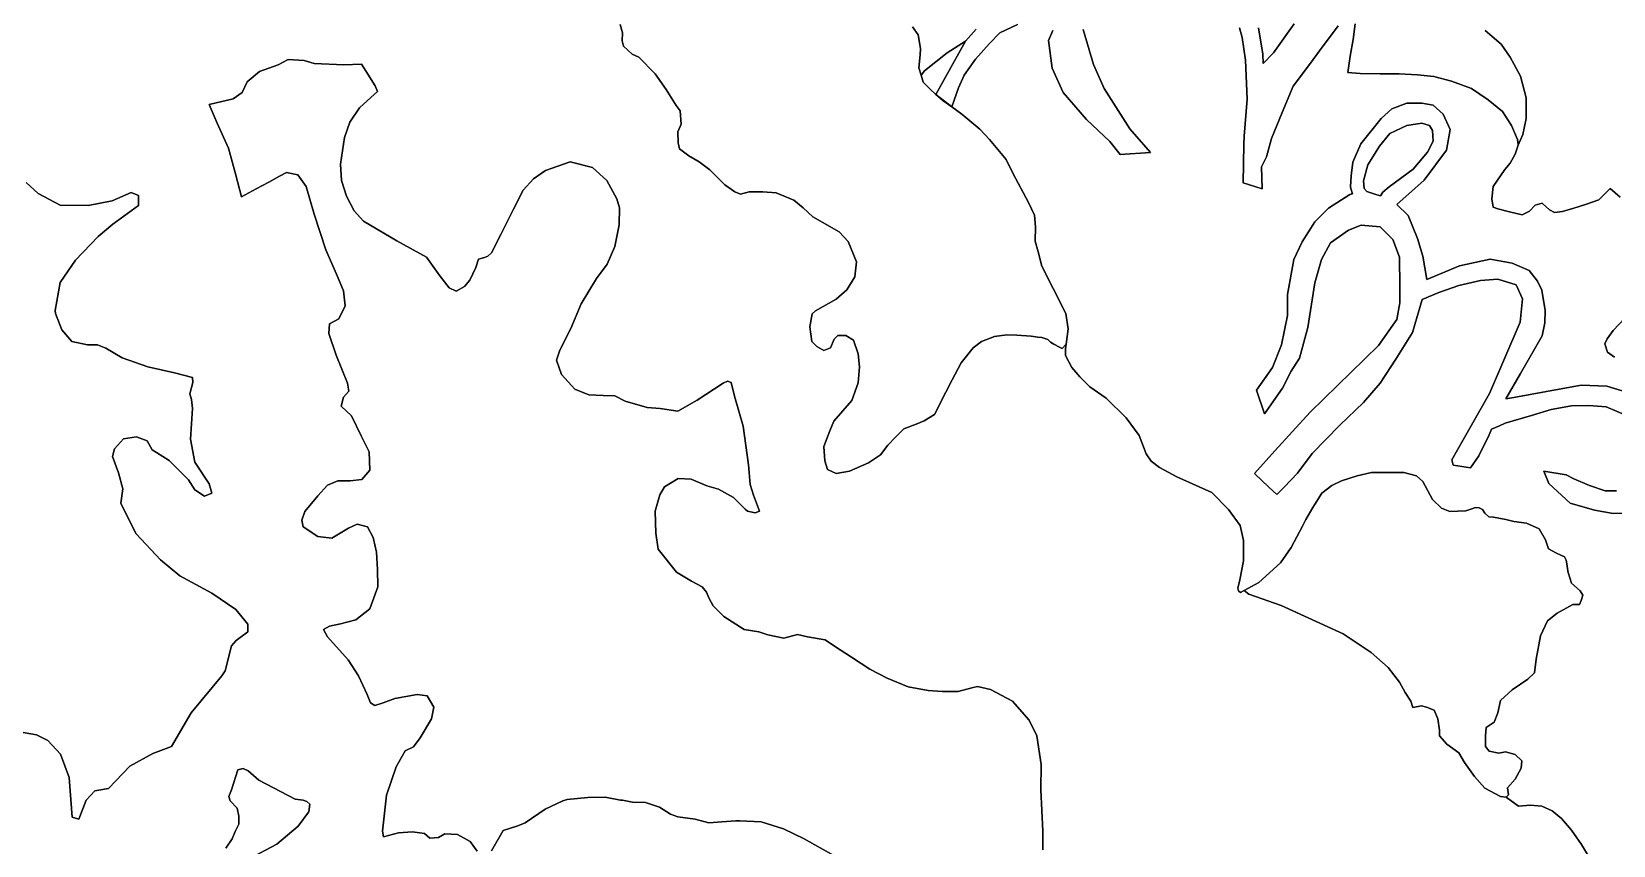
# Model space of a CAD drawing. Header units: inches. Extents: x 288635 to 1232953, y 676945 to 1655780.
# Drawn here: x 368480 to 401664, y 1274408 to 1291463 of the extents above; entities that cross this region are included whole.
import ezdxf

# ---------------------------------------------------------------- set-up
doc = ezdxf.new("R2010")
doc.units = ezdxf.units.IN
doc.header["$MEASUREMENT"] = 0

msp = doc.modelspace()

# ---------------------------------------------------------------- linework, layer by layer
at = {"color": 1}
for points in [[(386960.212, 1291564.0955), (387077.6872, 1291395.8201), (387128.4873, 1291113.2446), (387118.9623, 1290979.8943), (387093.5623, 1290706.8438), (387140.463, 1290549.7315), (387186.1831, 1290407.4912), (387328.4234, 1290255.0909), (387450.074, 1290149.5073), (387597.6639, 1290021.4104), (387782.4036, 1289887.7992), (387997.569, 1289732.1829), (388369.8255, 1289421.9692), (388573.0259, 1289203.5288), (388923.5466, 1288786.9679), (389065.7869, 1288497.4074), (389395.9875, 1287882.7261), (389522.9878, 1287618.5656), (389543.3078, 1287374.7251), (389533.1478, 1287069.9245), (389594.1079, 1286846.4041), (389670.3081, 1286546.6835), (389914.1486, 1286079.3225), (390178.3091, 1285556.0815), (390229.1092, 1285230.9608), (390186.6932, 1284914.7689), (390098.6934, 1284822.2013), (390042.8133, 1284847.6013), (389922.1631, 1284914.9114), (389858.6629, 1284956.8215), (389798.9728, 1285010.1616), (389675.7826, 1285049.5317), (389586.8824, 1285057.1517), (389450.9921, 1285081.5358), (389146.1915, 1285101.8558), (388937.9111, 1285106.9358), (388683.9106, 1285071.3758), (388409.5901, 1284969.7756), (388231.7897, 1284832.6153), (387977.7892, 1284522.7347), (387794.9088, 1284167.134), (387657.7485, 1283908.0534), (387424.0681, 1283440.6925), (387205.6276, 1283308.6122), (387037.9873, 1283237.4921), (386778.9068, 1283135.8919), (386606.1864, 1282963.1715), (386443.6261, 1282795.5312), (386286.1458, 1282592.3308), (386037.2253, 1282424.6905), (385635.9045, 1282251.9701), (385361.584, 1282201.17), (385173.6236, 1282282.4502), (385117.7435, 1282465.3305), (385102.5034, 1282770.1312), (385224.4237, 1283095.2518), (385310.7839, 1283298.4522), (385686.7046, 1283730.2531), (385818.7849, 1284101.0938), (385849.2649, 1284436.3745), (385818.7849, 1284710.695), (385722.2647, 1284995.1756), (385564.7844, 1285091.6958), (385392.064, 1285091.6958), (385315.8639, 1285015.4956), (385239.6637, 1284837.6953), (385102.5034, 1284781.8152), (384950.1031, 1284863.0953), (384848.5029, 1284969.7756), (384807.8628, 1285274.5762), (384853.5829, 1285548.8967), (384924.7031, 1285609.8568), (385356.5039, 1285853.6973), (385580.0244, 1286051.8177), (385747.6647, 1286326.1383), (385783.2248, 1286636.0189), (385610.5045, 1287062.7397), (385422.5441, 1287271.0202), (384868.823, 1287580.9008), (384665.6226, 1287773.9412), (384467.5022, 1287931.4215), (384100.6417, 1288083.9685), (383821.2411, 1288103.0185), (383535.4906, 1288103.0185), (383351.3402, 1288058.5684), (383230.6899, 1288103.0185), (383021.1395, 1288255.4188), (382709.9889, 1288566.5694), (382487.7385, 1288738.0198), (382265.488, 1288858.67), (382068.6376, 1289004.7203), (382043.2376, 1289131.7206), (382036.8876, 1289360.321), (382106.7377, 1289525.4214), (382087.6877, 1289804.8219), (382005.1375, 1289912.7721), (381789.2371, 1290249.3228), (381560.6366, 1290579.5235), (381217.7359, 1290928.7742), (381078.0356, 1290992.2743), (380900.2353, 1291157.3746), (380868.4852, 1291271.6748), (380874.8352, 1291436.7752), (380830.3851, 1291614.5755)], [(380830.3851, 1291614.5755), (380874.8352, 1291436.7752), (380868.4852, 1291271.6748), (380900.2353, 1291157.3746), (381078.0356, 1290992.2743), (381217.7359, 1290928.7742), (381560.6366, 1290579.5235), (381789.2371, 1290249.3228), (382005.1375, 1289912.7721), (382087.6877, 1289804.8219), (382106.7377, 1289525.4214), (382036.8876, 1289360.321), (382043.2376, 1289131.7206), (382068.6376, 1289004.7203), (382265.488, 1288858.67), (382487.7385, 1288738.0198), (382709.9889, 1288566.5694), (383021.1395, 1288255.4188), (383230.6899, 1288103.0185), (383351.3402, 1288058.5684), (383535.4906, 1288103.0185), (383821.2411, 1288103.0185), (384100.6417, 1288083.9685), (384467.5022, 1287931.4215), (384665.6226, 1287773.9412), (384868.823, 1287580.9008), (385422.5441, 1287271.0202), (385610.5045, 1287062.7397), (385783.2248, 1286636.0189), (385747.6647, 1286326.1383), (385580.0244, 1286051.8177), (385356.5039, 1285853.6973), (384924.7031, 1285609.8568), (384853.5829, 1285548.8967), (384807.8628, 1285274.5762), (384848.5029, 1284969.7756), (384950.1031, 1284863.0953), (385102.5034, 1284781.8152), (385239.6637, 1284837.6953), (385315.8639, 1285015.4956), (385392.064, 1285091.6958), (385564.7844, 1285091.6958), (385722.2647, 1284995.1756), (385818.7849, 1284710.695), (385849.2649, 1284436.3745), (385818.7849, 1284101.0938), (385686.7046, 1283730.2531), (385310.7839, 1283298.4522), (385224.4237, 1283095.2518), (385102.5034, 1282770.1312), (385117.7435, 1282465.3305), (385173.6236, 1282282.4502), (385361.584, 1282201.17), (385635.9045, 1282251.9701), (386037.2253, 1282424.6905), (386286.1458, 1282592.3308), (386443.6261, 1282795.5312), (386606.1864, 1282963.1715), (386778.9068, 1283135.8919), (387037.9873, 1283237.4921), (387205.6276, 1283308.6122), (387424.0681, 1283440.6925), (387657.7485, 1283908.0534), (387794.9088, 1284167.134), (387977.7892, 1284522.7347), (388231.7897, 1284832.6153), (388409.5901, 1284969.7756), (388683.9106, 1285071.3758), (388937.9111, 1285106.9358), (389146.1915, 1285101.8558), (389450.9921, 1285081.5358), (389586.8824, 1285057.1517), (389675.7826, 1285049.5317), (389798.9728, 1285010.1616), (389858.6629, 1284956.8215), (389922.1631, 1284914.9114), (390042.8133, 1284847.6013), (390098.6934, 1284822.2013), (390186.6932, 1284914.7689), (390173.2291, 1284814.4), (390173.2291, 1284677.2397), (390300.2293, 1284423.2392), (390467.8697, 1284225.1188), (390681.2301, 1284021.9184), (391021.5908, 1283778.0779), (391443.2316, 1283371.6771), (391712.4722, 1282995.7564), (391859.7925, 1282614.7556), (391966.4727, 1282457.2753), (392144.273, 1282330.275), (392506.027, 1282128.6845), (393238.765, 1281804.1064), (393590.1324, 1281448.5057), (393835.6662, 1281114.0717), (393907.633, 1280796.571), (393907.633, 1280373.2369), (393828.8928, 1279973.9481), (393783.1727, 1279799.5344), (393796.7194, 1279741.9609), (393839.0529, 1279706.4009), (393919.7333, 1279747.937), (394016.2535, 1279671.7368), (394691.8948, 1279438.0564), (395992.3774, 1278843.6952), (396581.6586, 1278452.5344), (396937.2593, 1278137.5738), (397176.0198, 1277827.6931), (397292.86, 1277609.2527), (397413.4546, 1277430.4401), (397455.4204, 1277294.2921), (397638.3007, 1277329.8522), (397744.9809, 1277304.4521), (397902.4613, 1277243.492), (397978.6614, 1277060.6116), (398014.2215, 1276821.8511), (398014.2215, 1276699.9309), (398171.7018, 1276527.2105), (398420.6223, 1276349.4102), (398537.4625, 1276141.1298), (398750.823, 1275851.5692), (398969.2634, 1275607.7287), (399294.384, 1275429.9284), (399416.3043, 1275414.6883), (399670.3048, 1275226.7279), (399924.3053, 1275247.048), (400163.0658, 1275231.808), (400381.5062, 1275130.2078), (400574.5466, 1274972.7274), (400787.907, 1274723.8069), (400996.1875, 1274424.0863), (401219.7079, 1274053.2456)], [(388293.6253, 1291514.9334), (388075.1849, 1291266.0129), (387689.1041, 1291017.0924), (387211.5832, 1290641.1716), (387140.463, 1290549.7315), (387093.5623, 1290706.8438), (387118.9623, 1290979.8943), (387128.4873, 1291113.2446), (387077.6872, 1291395.8201), (386960.212, 1291564.0955)], [(389160.9081, 1291611.2493), (388790.0673, 1291438.5289), (388576.7069, 1291215.0085), (388282.0663, 1290884.8078), (388043.3058, 1290549.5272), (387926.4656, 1290285.3666), (387782.4036, 1289887.7992), (387450.074, 1290149.5073), (387658.6795, 1290522.096), (388075.1849, 1291266.0129), (388293.6253, 1291514.9334)], [(401219.7079, 1274053.2456), (400996.1875, 1274424.0863), (400787.907, 1274723.8069), (400574.5466, 1274972.7274), (400381.5062, 1275130.2078), (400163.0658, 1275231.808), (399924.3053, 1275247.048), (399670.3048, 1275226.7279), (399416.3043, 1275414.6883), (399467.1044, 1275465.4884), (399441.7043, 1275612.8087), (399604.2647, 1275795.6891), (399731.2649, 1276024.2895), (399741.4249, 1276176.6898), (399604.2647, 1276313.8501), (399401.0643, 1276369.7302), (399258.824, 1276339.2502), (399060.7036, 1276379.8903), (398979.4234, 1276476.4104), (398979.4234, 1276699.9309), (398994.6634, 1276877.7312), (399162.3038, 1276989.4915), (399238.5039, 1277182.5319), (399299.4641, 1277446.6924), (399538.2245, 1277665.1328), (399868.4252, 1277893.7333), (400010.6655, 1278025.8135), (400046.2256, 1278310.2941), (400137.6657, 1278797.9751), (400284.986, 1279112.9357), (400483.1064, 1279275.496), (400813.3071, 1279453.2964), (400950.4674, 1279453.2964), (400986.0274, 1279539.6566), (401021.5875, 1279651.4168), (400970.7874, 1279742.857), (400786.9709, 1279902.8376), (400712.5535, 1280124.7044), (400708.0557, 1280162.0704), (400686.2716, 1280311.8534), (400673.0424, 1280385.9369), (400636.0006, 1280452.0828), (400564.563, 1280491.7704), (400469.3128, 1280528.8122), (400302.625, 1280621.4165), (400239.1248, 1280809.2711), (400106.8329, 1281039.459), (399839.6032, 1281161.1676), (399577.6652, 1281192.9177), (399410.9773, 1281237.8969), (399146.3935, 1281288.1678), (399051.1433, 1281296.1054), (398969.1223, 1281370.1888), (398918.8514, 1281446.9182), (398850.0595, 1281481.3141), (398770.6844, 1281489.2516), (398672.7884, 1281452.2098), (398566.5394, 1281422.6962), (398229.875, 1281406.1723), (398060.5413, 1281473.9057), (397870.0409, 1281655.9394), (397666.8405, 1282032.7068), (397531.3736, 1282151.2404), (397264.673, 1282223.2072), (396942.9391, 1282223.2072), (396587.3384, 1282223.2072), (396291.0044, 1282151.2404), (395960.8038, 1282045.4069), (395757.6034, 1281952.2733), (395545.9363, 1281787.173), (395396.9782, 1281546.8088), (395359.6692, 1281486.6057), (395208.8141, 1281238.9764), (395138.9357, 1281099.2197), (394905.2553, 1280652.1788), (394681.7348, 1280332.1382), (394224.5339, 1279920.6573), (393919.7333, 1279747.937), (393839.0529, 1279706.4009), (393796.7194, 1279741.9609), (393783.1727, 1279799.5344), (393828.8928, 1279973.9481), (393907.633, 1280373.2369), (393907.633, 1280796.571), (393835.6662, 1281114.0717), (393590.1324, 1281448.5057), (393238.765, 1281804.1064), (392506.027, 1282128.6845), (392144.273, 1282330.275), (391966.4727, 1282457.2753), (391859.7925, 1282614.7556), (391712.4722, 1282995.7564), (391443.2316, 1283371.6771), (391021.5908, 1283778.0779), (390681.2301, 1284021.9184), (390467.8697, 1284225.1188), (390300.2293, 1284423.2392), (390173.2291, 1284677.2397), (390173.2291, 1284814.4), (390186.6932, 1284914.7689), (390229.1092, 1285230.9608), (390178.3091, 1285556.0815), (389914.1486, 1286079.3225), (389670.3081, 1286546.6835), (389594.1079, 1286846.4041), (389533.1478, 1287069.9245), (389543.3078, 1287374.7251), (389522.9878, 1287618.5656), (389395.9875, 1287882.7261), (389065.7869, 1288497.4074), (388923.5466, 1288786.9679), (388573.0259, 1289203.5288), (388369.8255, 1289421.9692), (387997.569, 1289732.1829), (387782.4036, 1289887.7992), (387782.4036, 1289887.7992), (387926.4656, 1290285.3666), (388043.3058, 1290549.5272), (388282.0663, 1290884.8078), (388576.7069, 1291215.0085), (388790.0673, 1291438.5289), (389160.9081, 1291611.2493)], [(395889.1699, 1291583.3092), (395502.0192, 1291059.4127), (395312.377, 1290802.7868), (394944.6055, 1290323.89), (394716.1044, 1289766.1391), (394492.6256, 1289220.6469), (394388.6971, 1288840.8799), (394285.2441, 1288626.6771), (394296.7983, 1288167.0024), (393896.4217, 1288297.2768), (393912.3461, 1289100.38), (393915.7976, 1289274.4446), (393981.8377, 1290051.6862), (393946.2776, 1290864.4878), (393875.1575, 1291342.0087), (393819.02, 1291540.1411)], [(393819.02, 1291540.1411), (393875.1575, 1291342.0087), (393946.2776, 1290864.4878), (393981.8377, 1290051.6862), (393915.7976, 1289274.4446), (393912.3461, 1289100.38), (393896.4217, 1288297.2768), (394296.7983, 1288167.0024), (394285.2441, 1288626.6771), (394388.6971, 1288840.8799), (394492.6256, 1289220.6469), (394716.1044, 1289766.1391), (394944.6055, 1290323.89), (395312.377, 1290802.7868), (395502.0192, 1291059.4127), (395889.1699, 1291583.3092)], [(394219.3583, 1291540.1411), (394306.9584, 1290991.488), (394319.7235, 1290795.7554), (394533.0188, 1291016.0414), (394968.6415, 1291630.6487)], [(394968.6415, 1291630.6487), (394533.0188, 1291016.0414), (394533.0188, 1291016.0414), (394319.7235, 1290795.7554), (394306.9584, 1290991.488), (394219.3583, 1291540.1411)], [(398977.6231, 1291485.0251), (399312.9037, 1291200.0366), (399497.3081, 1290931.812), (399497.3081, 1290931.812), (399715.2405, 1290529.4752), (399832.5888, 1290076.8463), (399832.5888, 1289640.9815), (399765.5326, 1289305.7008), (399669.5162, 1289086.2347), (399660.9978, 1289151.5425), (399654.6614, 1289200.1212), (399527.6612, 1289493.8093), (399337.1608, 1289787.4974), (399035.5352, 1290033.5604), (398686.2845, 1290271.6859), (398265.5961, 1290422.4987), (397900.4704, 1290525.6864), (397555.7261, 1290557.4418), (397170.8518, 1290581.4965), (396769.9411, 1290581.4965), (396352.994, 1290589.5147), (396091.246, 1290608.7657), (396142.0461, 1290951.6664), (396205.5462, 1291300.9171), (396243.6463, 1291624.7678)], [(396243.6463, 1291624.7678), (396205.5462, 1291300.9171), (396142.0461, 1290951.6664), (396091.246, 1290608.7657), (396352.994, 1290589.5147), (396769.9411, 1290581.4965), (397170.8518, 1290581.4965), (397555.7261, 1290557.4418), (397900.4704, 1290525.6864), (398265.5961, 1290422.4987), (398686.2845, 1290271.6859), (399035.5352, 1290033.5604), (399337.1608, 1289787.4974), (399527.6612, 1289493.8093), (399654.6614, 1289200.1212), (399660.9978, 1289151.5425), (399669.5162, 1289086.2347), (399601.7844, 1288897.2959), (399498.5967, 1288709.4413), (399384.8256, 1288574.5036), (399141.4085, 1288217.3153), (399114.9501, 1287960.669), (399141.4085, 1287786.0437), (399241.9503, 1287746.3561), (399482.7216, 1287685.5018), (399747.3055, 1287627.2933), (399903.41, 1287698.731), (400022.4727, 1287823.0854), (400167.9938, 1287865.4188), (400252.6607, 1287791.3353), (400326.7442, 1287727.8352), (400429.9319, 1287674.9184), (400593.9739, 1287693.4393), (400834.7452, 1287762.2311), (401080.8082, 1287838.9604), (401355.9754, 1287939.5023), (401596.7467, 1288174.9819), (401805.768, 1287995.0649)], [(390537.5908, 1291509.6491), (390756.0313, 1290773.0476), (390984.6317, 1290275.2066), (391518.0328, 1289426.8449), (391954.9137, 1288929.0039), (391319.9124, 1288888.3638), (391101.4719, 1289157.6044), (390608.711, 1289619.8853), (390121.03, 1290188.8464), (389892.4295, 1290696.8475), (389811.1494, 1291275.9686), (389902.5895, 1291489.329)], [(389902.5895, 1291489.329), (389811.1494, 1291275.9686), (389892.4295, 1290696.8475), (390121.03, 1290188.8464), (390608.711, 1289619.8853), (391101.4719, 1289157.6044), (391319.9124, 1288888.3638), (391954.9137, 1288929.0039), (391518.0328, 1289426.8449), (390984.6317, 1290275.2066), (390756.0313, 1290773.0476), (390537.5908, 1291509.6491)], [(401805.768, 1287995.0649), (401596.7467, 1288174.9819), (401355.9754, 1287939.5023), (401080.8082, 1287838.9604), (400834.7452, 1287762.2311), (400593.9739, 1287693.4393), (400429.9319, 1287674.9184), (400326.7442, 1287727.8352), (400252.6607, 1287791.3353), (400167.9938, 1287865.4188), (400022.4727, 1287823.0854), (399903.41, 1287698.731), (399747.3055, 1287627.2933), (399482.7216, 1287685.5018), (399241.9503, 1287746.3561), (399141.4085, 1287786.0437), (399114.9501, 1287960.669), (399141.4085, 1288217.3153), (399384.8256, 1288574.5036), (399498.5967, 1288709.4413), (399601.7844, 1288897.2959), (399669.5162, 1289086.2347), (399765.5326, 1289305.7008), (399832.5888, 1289640.9815), (399832.5888, 1290076.8463), (399715.2405, 1290529.4752), (399497.3081, 1290931.812), (399312.9037, 1291200.0366), (398977.6231, 1291485.0251)], [(377827.8222, 1274286.7211), (377681.7719, 1274489.9215), (377415.0713, 1274635.9718), (377148.3708, 1274648.6718), (377015.0205, 1274572.4717), (376837.2202, 1274559.7717), (376722.92, 1274655.0218), (376468.9194, 1274693.1219), (376176.8189, 1274667.7219), (375859.3182, 1274585.1717), (375840.2682, 1274705.8219), (375922.8184, 1275461.4735), (376126.0188, 1276052.0246), (376316.5191, 1276388.5753), (376487.9695, 1276471.1255), (376634.0198, 1276661.6259), (376868.9702, 1277061.6767), (376919.4413, 1277306.8519), (376780.0701, 1277544.2776), (376570.6056, 1277570.8543), (376100.6187, 1277487.1275), (375852.9682, 1277391.8773), (375681.5179, 1277341.0772), (375592.6177, 1277391.8773), (375516.4175, 1277569.6777), (375338.6172, 1277963.3785), (375122.7167, 1278293.5791), (374684.5659, 1278776.1801), (374602.0157, 1278934.9304), (374729.016, 1279004.7805), (374957.6164, 1279049.2306), (375281.4671, 1279131.7808), (375573.5677, 1279366.7313), (375745.018, 1279823.9322), (375737.8534, 1280187.4685), (375713.2679, 1280554.1836), (375643.4178, 1280858.9843), (375529.1176, 1281081.2347), (375306.8671, 1281138.3848), (375129.0668, 1281055.8346), (374779.8161, 1280846.2842), (374487.7155, 1280884.3843), (374176.5649, 1281087.5847), (374151.1648, 1281227.285), (374214.6649, 1281405.0853), (374487.7155, 1281735.286), (374684.5659, 1281957.5364), (374906.8163, 1282046.4366), (375160.8168, 1282046.4366), (375408.4673, 1282078.1867), (375573.5677, 1282275.0371), (375560.8676, 1282656.0378), (375395.7673, 1282992.5885), (375192.5669, 1283411.6894), (374976.6665, 1283614.8898), (375021.1165, 1283799.0401), (375135.4168, 1283926.0404), (375103.6667, 1284097.4907), (374868.7162, 1284681.6919), (374716.3159, 1285138.8928), (374729.016, 1285335.7432), (374925.8664, 1285443.6934), (375059.2166, 1285716.744), (375021.1165, 1286034.2446), (374875.0663, 1286383.4953), (374652.8158, 1286891.4963), (374405.1653, 1287634.4478), (374240.065, 1288218.649), (374066.2371, 1288458.8819), (373827.3142, 1288510.7496), (373681.2639, 1288434.5494), (373459.0134, 1288307.5491), (373192.3129, 1288167.8489), (372881.1623, 1288002.7485), (372754.162, 1288485.3495), (372608.1117, 1289018.7506), (372373.1613, 1289545.8016), (372201.7109, 1289933.1524), (372709.7119, 1290053.8026), (372900.2123, 1290187.1529), (373001.8125, 1290409.4034), (373262.163, 1290631.6538), (373649.5138, 1290771.3541), (373859.0642, 1290879.3043), (374196.202, 1290858.4933), (374405.1653, 1290796.7541), (374405.1653, 1290796.7541), (375027.4666, 1290771.3541), (375402.1173, 1290784.0541), (375497.3675, 1290625.3038), (375687.8679, 1290326.8532), (375738.668, 1290206.2029), (375598.9677, 1290085.5527), (375357.6672, 1289863.3023), (375154.4668, 1289564.8517), (375046.5166, 1289247.351), (374957.6164, 1288688.5499), (374983.0165, 1288345.6492), (375084.6167, 1288015.4486), (375249.717, 1287704.2979), (375440.2174, 1287488.3975), (376138.7188, 1287075.6467), (376761.02, 1286739.096), (377040.4206, 1286345.3952), (377238.5171, 1286094.1562), (377383.3213, 1286021.5446), (377561.1216, 1286123.1448), (377675.4219, 1286256.495), (377802.4221, 1286523.1956), (377853.2222, 1286694.6459), (377980.2225, 1286726.396), (378050.0726, 1286758.1461), (378126.2728, 1286827.9962), (378324.7107, 1287211.6428), (378589.2945, 1287740.8105), (378794.347, 1288144.3009), (379006.0141, 1288375.8118), (379257.3688, 1288554.4059), (379777.7963, 1288732.1354), (380249.5583, 1288613.9373), (380547.2151, 1288342.7388), (380758.8822, 1287959.0922), (380811.799, 1287767.2689), (380805.1844, 1287416.6953), (380712.58, 1286960.2881), (380553.8297, 1286589.8707), (380330.8568, 1286287.6098), (380011.4328, 1285756.4315), (379793.1511, 1285240.493), (379561.6402, 1284784.0859), (379488.8796, 1284579.0334), (379594.7132, 1284274.7619), (379872.5262, 1283970.4905), (380170.1831, 1283851.4277), (380467.8399, 1283838.1985), (380712.58, 1283831.5839), (380935.2769, 1283720.8941), (381392.8855, 1283586.3034), (381666.1702, 1283567.237), (382040.2288, 1283511.3879), (382443.7192, 1283736.2841), (382990.0294, 1284097.7483), (383078.7204, 1284139.7745), (383158.0956, 1284106.7016), (383224.2415, 1283822.2739), (383409.4503, 1283193.8872), (383521.8984, 1282380.2919), (383534.5403, 1282223.5327), (383554.9714, 1281970.1869), (383627.7319, 1281745.2906), (383746.7947, 1281414.5608), (383660.8049, 1281374.8732), (383495.44, 1281414.5608), (383446.9727, 1281457.212), (383204.1662, 1281701.4193), (382893.0156, 1281872.8696), (382645.3651, 1281942.7198), (382315.1645, 1282082.42), (382042.1139, 1282095.1201), (381756.3634, 1281923.6697), (381661.1132, 1281752.2194), (381559.513, 1281409.3187), (381572.213, 1280952.1178), (381623.0131, 1280615.5671), (382010.3639, 1280132.9661), (382321.5145, 1279942.4658), (382550.1149, 1279828.1655), (382639.0151, 1279713.8653), (382689.8152, 1279593.2151), (382778.7154, 1279428.1147), (383000.9658, 1279205.8643), (383426.4167, 1278932.8137), (383737.5673, 1278882.0136), (383928.0677, 1278818.5135), (384258.2684, 1278748.6634), (384550.1915, 1278826.7736), (384757.6548, 1278781.391), (385125.5363, 1278718.582), (385324.4264, 1278586.2591), (385678.2259, 1278349.902), (386067.6717, 1278099.4644), (386426.5804, 1277911.0373), (386866.2436, 1277731.583), (387287.9613, 1277650.8285), (387588.8109, 1277629.3393), (387920.6051, 1277631.0115), (388205.0328, 1277710.3867), (388324.0955, 1277736.8451), (388595.294, 1277677.3137), (389058.3157, 1277432.5736), (389408.8893, 1277029.0832), (389567.6397, 1276704.968), (389660.244, 1276103.0397), (389653.6294, 1275573.872), (389693.317, 1274707.3598), (389693.317, 1274317.0986)], [(389693.317, 1274317.0986), (389693.317, 1274707.3598), (389653.6294, 1275573.872), (389660.244, 1276103.0397), (389567.6397, 1276704.968), (389408.8893, 1277029.0832), (389058.3157, 1277432.5736), (388595.294, 1277677.3137), (388324.0955, 1277736.8451), (388205.0328, 1277710.3867), (387920.6051, 1277631.0115), (387588.8109, 1277629.3393), (387287.9613, 1277650.8285), (386866.2436, 1277731.583), (386426.5804, 1277911.0373), (386067.6717, 1278099.4644), (385678.2259, 1278349.902), (385324.4264, 1278586.2591), (385125.5363, 1278718.582), (384757.6548, 1278781.391), (384550.1915, 1278826.7736), (384258.2684, 1278748.6634), (383928.0677, 1278818.5135), (383737.5673, 1278882.0136), (383426.4167, 1278932.8137), (383000.9658, 1279205.8643), (382778.7154, 1279428.1147), (382689.8152, 1279593.2151), (382639.0151, 1279713.8653), (382550.1149, 1279828.1655), (382321.5145, 1279942.4658), (382010.3639, 1280132.9661), (381623.0131, 1280615.5671), (381572.213, 1280952.1178), (381559.513, 1281409.3187), (381661.1132, 1281752.2194), (381756.3634, 1281923.6697), (382042.1139, 1282095.1201), (382315.1645, 1282082.42), (382645.3651, 1281942.7198), (382893.0156, 1281872.8696), (383204.1662, 1281701.4193), (383446.9727, 1281457.212), (383495.44, 1281414.5608), (383660.8049, 1281374.8732), (383746.7947, 1281414.5608), (383627.7319, 1281745.2906), (383554.9714, 1281970.1869), (383534.5403, 1282223.5327), (383521.8984, 1282380.2919), (383409.4503, 1283193.8872), (383224.2415, 1283822.2739), (383158.0956, 1284106.7016), (383078.7204, 1284139.7745), (382990.0294, 1284097.7483), (382443.7192, 1283736.2841), (382040.2288, 1283511.3879), (381666.1702, 1283567.237), (381392.8855, 1283586.3034), (380935.2769, 1283720.8941), (380712.58, 1283831.5839), (380467.8399, 1283838.1985), (380170.1831, 1283851.4277), (379872.5262, 1283970.4905), (379594.7132, 1284274.7619), (379488.8796, 1284579.0334), (379561.6402, 1284784.0859), (379793.1511, 1285240.493), (380011.4328, 1285756.4315), (380330.8568, 1286287.6098), (380553.8297, 1286589.8707), (380712.58, 1286960.2881), (380805.1844, 1287416.6953), (380811.799, 1287767.2689), (380758.8822, 1287959.0922), (380547.2151, 1288342.7388), (380249.5583, 1288613.9373), (379777.7963, 1288732.1354), (379257.3688, 1288554.4059), (379006.0141, 1288375.8118), (378794.347, 1288144.3009), (378589.2945, 1287740.8105), (378324.7107, 1287211.6428), (378126.2728, 1286827.9962), (378050.0726, 1286758.1461), (377980.2225, 1286726.396), (377853.2222, 1286694.6459), (377802.4221, 1286523.1956), (377675.4219, 1286256.495), (377561.1216, 1286123.1448), (377383.3213, 1286021.5446), (377238.5171, 1286094.1562), (377040.4206, 1286345.3952), (376761.02, 1286739.096), (376138.7188, 1287075.6467), (375440.2174, 1287488.3975), (375249.717, 1287704.2979), (375084.6167, 1288015.4486), (374983.0165, 1288345.6492), (374957.6164, 1288688.5499), (375046.5166, 1289247.351), (375154.4668, 1289564.8517), (375357.6672, 1289863.3023), (375598.9677, 1290085.5527), (375738.668, 1290206.2029), (375687.8679, 1290326.8532), (375497.3675, 1290625.3038), (375402.1173, 1290784.0541), (375027.4666, 1290771.3541), (374405.1653, 1290796.7541), (374196.202, 1290858.4933), (373859.0642, 1290879.3043), (373649.5138, 1290771.3541), (373262.163, 1290631.6538), (373001.8125, 1290409.4034), (372900.2123, 1290187.1529), (372709.7119, 1290053.8026), (372201.7109, 1289933.1524), (372373.1613, 1289545.8016), (372608.1117, 1289018.7506), (372754.162, 1288485.3495), (372754.162, 1288485.3495), (372881.1623, 1288002.7485), (373192.3129, 1288167.8489), (373459.0134, 1288307.5491), (373681.2639, 1288434.5494), (373827.3142, 1288510.7496), (374066.2371, 1288458.8819), (374240.065, 1288218.649), (374405.1653, 1287634.4478), (374652.8158, 1286891.4963), (374875.0663, 1286383.4953), (375021.1165, 1286034.2446), (375059.2166, 1285716.744), (374925.8664, 1285443.6934), (374729.016, 1285335.7432), (374716.3159, 1285138.8928), (374868.7162, 1284681.6919), (375103.6667, 1284097.4907), (375135.4168, 1283926.0404), (375021.1165, 1283799.0401), (374976.6665, 1283614.8898), (375192.5669, 1283411.6894), (375395.7673, 1282992.5885), (375560.8676, 1282656.0378), (375573.5677, 1282275.0371), (375408.4673, 1282078.1867), (375160.8168, 1282046.4366), (374906.8163, 1282046.4366), (374684.5659, 1281957.5364), (374487.7155, 1281735.286), (374214.6649, 1281405.0853), (374151.1648, 1281227.285), (374176.5649, 1281087.5847), (374487.7155, 1280884.3843), (374779.8161, 1280846.2842), (375129.0668, 1281055.8346), (375306.8671, 1281138.3848), (375529.1176, 1281081.2347), (375643.4178, 1280858.9843), (375713.2679, 1280554.1836), (375737.8534, 1280187.4685), (375745.018, 1279823.9322), (375573.5677, 1279366.7313), (375281.4671, 1279131.7808), (374957.6164, 1279049.2306), (374729.016, 1279004.7805), (374602.0157, 1278934.9304), (374684.5659, 1278776.1801), (375122.7167, 1278293.5791), (375338.6172, 1277963.3785), (375516.4175, 1277569.6777), (375592.6177, 1277391.8773), (375681.5179, 1277341.0772), (375852.9682, 1277391.8773), (376100.6187, 1277487.1275), (376570.6056, 1277570.8543), (376780.0701, 1277544.2776), (376919.4413, 1277306.8519), (376868.9702, 1277061.6767), (376634.0198, 1276661.6259), (376487.9695, 1276471.1255), (376316.5191, 1276388.5753), (376126.0188, 1276052.0246), (375922.8184, 1275461.4735), (375840.2682, 1274705.8219), (375859.3182, 1274585.1717), (376176.8189, 1274667.7219), (376468.9194, 1274693.1219), (376722.92, 1274655.0218), (376837.2202, 1274559.7717), (377015.0205, 1274572.4717), (377148.3708, 1274648.6718), (377415.0713, 1274635.9718), (377681.7719, 1274489.9215), (377827.8222, 1274286.7211)], [(401971.586, 1283406.3555), (401514.385, 1283599.3959), (401148.6243, 1283629.876), (400787.9436, 1283619.716), (400356.1427, 1283543.5158), (399944.6619, 1283416.5156), (399390.9408, 1283253.9552), (399272.927, 1283202.9564), (399110.2525, 1283132.6579), (399060.7401, 1283010.1147), (398841.8679, 1282572.3703), (398664.4993, 1282319.2334), (398303.8186, 1282380.1935), (398273.3386, 1282486.8737), (398514.4076, 1282910.7865), (399065.4093, 1283879.7072), (399705.9014, 1285377.3995), (399756.7015, 1285860.0004), (399624.6213, 1286154.641), (399243.6205, 1286276.5613), (398877.8598, 1286246.0812), (398420.6589, 1286144.481), (397999.018, 1285997.1607), (397654.7713, 1285852.1512), (397446.6516, 1285157.2375), (397102.6926, 1284596.3197), (396770.3752, 1284097.4909), (396423.2412, 1283691.0901), (395923.7069, 1283216.9558), (395347.9724, 1282624.288), (395034.7051, 1282209.4205), (394754.9735, 1281918.719), (394602.9042, 1281760.6862), (394435.7541, 1281918.719), (394137.2366, 1282200.9538), (394565.0069, 1282673.882), (395303.5223, 1283490.3592), (396737.5668, 1284887.3619), (397123.8593, 1285427.113), (397182.0677, 1285776.3637), (397187.3594, 1286115.0311), (397176.776, 1286734.1573), (397033.9008, 1287109.8664), (396769.3169, 1287374.4503), (396372.4411, 1287406.2003), (396107.8572, 1287300.3668), (395726.8565, 1287035.7829), (395541.6478, 1286686.5322), (395404.0642, 1286199.6979), (395250.6055, 1285263.071), (395075.9802, 1284617.4864), (394906.6465, 1284347.6109), (394721.4378, 1283993.0685), (394345.7287, 1283453.3174), (394176.395, 1283945.4434), (394515.0624, 1284421.6943), (394699.1559, 1284897.0748), (394827.2713, 1285511.7799), (394825.0518, 1285952.8072), (394959.5633, 1286686.5322), (395134.1886, 1287056.9496), (395404.0642, 1287480.2838), (395684.5231, 1287766.0344), (396134.3156, 1288051.7849), (396188.8182, 1288060.7331), (396158.1558, 1288176.8399), (396148.5679, 1288213.1458), (396165.5012, 1288441.7463), (396195.9813, 1288726.2268), (396368.7016, 1289112.3076), (396795.4225, 1289645.7087), (397018.9429, 1289843.8291), (397333.9036, 1289965.7493), (397643.7842, 1289965.7493), (397882.5447, 1289925.1092), (398095.9051, 1289737.1489), (398095.9051, 1289737.1489), (398243.2254, 1289412.0282), (398161.9452, 1288980.2274), (397694.5843, 1288350.3061), (397123.8593, 1287840.1179), (397356.6931, 1287607.2841), (397557.7768, 1287131.0331), (397668.902, 1286755.324), (397750.0975, 1286271.4813), (398435.8989, 1286555.9618), (399081.0602, 1286693.1221), (399543.3411, 1286611.842), (399898.9418, 1286454.3616), (400071.6622, 1286230.8412), (400163.1023, 1286047.9608), (400234.2225, 1285616.16), (400229.1425, 1285357.0794), (400173.2624, 1285087.8389), (399716.0615, 1284295.3573), (399409.9363, 1283765.6576), (399579.1082, 1283796.34), (400260.4571, 1283919.9149), (400986.064, 1284051.5168), (401529.6251, 1284031.1968), (401849.6657, 1283934.6766)], [(401849.6657, 1283934.6766), (401529.6251, 1284031.1968), (400986.064, 1284051.5168), (400260.4571, 1283919.9149), (399579.1082, 1283796.34), (399409.9363, 1283765.6576), (399716.0615, 1284295.3573), (400173.2624, 1285087.8389), (400229.1425, 1285357.0794), (400234.2225, 1285616.16), (400163.1023, 1286047.9608), (400071.6622, 1286230.8412), (399898.9418, 1286454.3616), (399543.3411, 1286611.842), (399081.0602, 1286693.1221), (398435.8989, 1286555.9618), (397750.0975, 1286271.4813), (397668.902, 1286755.324), (397557.7768, 1287131.0331), (397356.6931, 1287607.2841), (397123.8593, 1287840.1179), (397694.5843, 1288350.3061), (398161.9452, 1288980.2274), (398243.2254, 1289412.0282), (398095.9051, 1289737.1489), (397882.5447, 1289925.1092), (397643.7842, 1289965.7493), (397333.9036, 1289965.7493), (397018.9429, 1289843.8291), (396795.4225, 1289645.7087), (396368.7016, 1289112.3076), (396195.9813, 1288726.2268), (396165.5012, 1288441.7463), (396148.5679, 1288213.1458), (396158.1558, 1288176.8399), (396188.8182, 1288060.7331), (396134.3156, 1288051.7849), (395684.5231, 1287766.0344), (395404.0642, 1287480.2838), (395134.1886, 1287056.9496), (394959.5633, 1286686.5322), (394825.0518, 1285952.8072), (394827.2713, 1285511.7799), (394699.1559, 1284897.0748), (394515.0624, 1284421.6943), (394176.395, 1283945.4434), (394176.395, 1283945.4434), (394345.7287, 1283453.3174), (394721.4378, 1283993.0685), (394906.6465, 1284347.6109), (395075.9802, 1284617.4864), (395250.6055, 1285263.071), (395404.0642, 1286199.6979), (395541.6478, 1286686.5322), (395726.8565, 1287035.7829), (396107.8572, 1287300.3668), (396372.4411, 1287406.2003), (396769.3169, 1287374.4503), (397033.9008, 1287109.8664), (397176.776, 1286734.1573), (397187.3594, 1286115.0311), (397182.0677, 1285776.3637), (397123.8593, 1285427.113), (396737.5668, 1284887.3619), (395303.5223, 1283490.3592), (394565.0069, 1282673.882), (394137.2366, 1282200.9538), (394435.7541, 1281918.719), (394602.9042, 1281760.6862), (394754.9735, 1281918.719), (395034.7051, 1282209.4205), (395347.9724, 1282624.288), (395923.7069, 1283216.9558), (396423.2412, 1283691.0901), (396770.3752, 1284097.4909), (397102.6926, 1284596.3197), (397446.6516, 1285157.2375), (397654.7713, 1285852.1512), (397999.018, 1285997.1607), (398420.6589, 1286144.481), (398877.8598, 1286246.0812), (399243.6205, 1286276.5613), (399624.6213, 1286154.641), (399756.7015, 1285860.0004), (399705.9014, 1285377.3995), (399065.4093, 1283879.7072), (398514.4076, 1282910.7865), (398273.3386, 1282486.8737), (398303.8186, 1282380.1935), (398664.4993, 1282319.2334), (398841.8679, 1282572.3703), (399060.7401, 1283010.1147), (399110.2525, 1283132.6579), (399272.927, 1283202.9564), (399390.9408, 1283253.9552), (399944.6619, 1283416.5156), (400356.1427, 1283543.5158), (400787.9436, 1283619.716), (401148.6243, 1283629.876), (401514.385, 1283599.3959), (401971.586, 1283406.3555)], [(368368.1377, 1288299.3212), (368619.8204, 1288071.8717), (369075.3703, 1287827.8328), (369664.0694, 1287821.2182), (370168.3736, 1287917.0165), (370566.5728, 1288093.9942), (370721.4281, 1288027.6274), (370721.4281, 1287819.8865), (370186.6226, 1287430.957), (369875.7365, 1287172.9877), (369399.4856, 1286670.2784), (369075.3703, 1286207.2566), (368973.7756, 1285616.3092), (368978.0425, 1285554.8385), (369115.0579, 1285215.0671), (369320.1104, 1284970.3271), (369650.8403, 1284897.5665), (369862.5073, 1284897.5665), (370034.4869, 1284831.4205), (370378.4459, 1284626.3681), (370920.8428, 1284441.1594), (371476.4689, 1284315.482), (371853.5009, 1284216.2631), (371860.1155, 1284110.4295), (371800.5841, 1283872.304), (371833.6571, 1283753.2413), (371853.5009, 1283561.418), (371813.8133, 1282919.8021), (371906.4177, 1282436.9366), (372204.0745, 1281987.144), (372256.9913, 1281788.7061), (372104.8556, 1281729.1748), (371906.4177, 1281861.4667), (371767.5112, 1282066.5192), (371364.0208, 1282476.6242), (371099.4369, 1282641.9891), (371006.8325, 1282701.5205), (370900.999, 1282886.7292), (370682.7173, 1282972.7189), (370404.9043, 1282926.4167), (370219.6956, 1282721.3642), (370173.3934, 1282555.9993), (370305.6853, 1282218.6549), (370391.6751, 1281881.3105), (370351.9875, 1281577.039), (370484.2794, 1281305.8406), (370676.1027, 1280935.4232), (371185.4267, 1280393.0263), (371588.917, 1280055.6818), (372256.9913, 1279691.879), (372766.3152, 1279354.5346), (373017.6699, 1279043.6486), (373017.6699, 1278884.8982), (372771.4807, 1278699.9565), (372673.0198, 1278588.3675), (372542.3606, 1278065.7309), (372473.1841, 1277960.3573), (371828.3654, 1277187.5928), (371415.6146, 1276478.508), (371024.0305, 1276330.341), (370537.1962, 1276065.7572), (370092.6953, 1275600.0896), (369806.9447, 1275547.1728), (369627.0277, 1275356.6724), (369468.2774, 1274954.505), (369330.6938, 1274996.8384), (369267.1937, 1275832.9234), (369087.2766, 1276319.7577), (368822.6928, 1276605.5083), (368579.2756, 1276721.9252), (368103.0247, 1276806.592)], [(368103.0247, 1276806.592), (368579.2756, 1276721.9252), (368822.6928, 1276605.5083), (369087.2766, 1276319.7577), (369267.1937, 1275832.9234), (369330.6938, 1274996.8384), (369468.2774, 1274954.505), (369627.0277, 1275356.6724), (369806.9447, 1275547.1728), (370092.6953, 1275600.0896), (370092.6953, 1275600.0896), (370537.1962, 1276065.7572), (371024.0305, 1276330.341), (371415.6146, 1276478.508), (371828.3654, 1277187.5928), (372473.1841, 1277960.3573), (372542.3606, 1278065.7309), (372673.0198, 1278588.3675), (372771.4807, 1278699.9565), (373017.6699, 1278884.8982), (373017.6699, 1279043.6486), (372766.3152, 1279354.5346), (372256.9913, 1279691.879), (371588.917, 1280055.6818), (371185.4267, 1280393.0263), (370676.1027, 1280935.4232), (370484.2794, 1281305.8406), (370351.9875, 1281577.039), (370391.6751, 1281881.3105), (370305.6853, 1282218.6549), (370173.3934, 1282555.9993), (370219.6956, 1282721.3642), (370404.9043, 1282926.4167), (370682.7173, 1282972.7189), (370900.999, 1282886.7292), (371006.8325, 1282701.5205), (371099.4369, 1282641.9891), (371364.0208, 1282476.6242), (371767.5112, 1282066.5192), (371906.4177, 1281861.4667), (372104.8556, 1281729.1748), (372256.9913, 1281788.7061), (372204.0745, 1281987.144), (371906.4177, 1282436.9366), (371813.8133, 1282919.8021), (371853.5009, 1283561.418), (371833.6571, 1283753.2413), (371800.5841, 1283872.304), (371860.1155, 1284110.4295), (371853.5009, 1284216.2631), (371476.4689, 1284315.482), (370920.8428, 1284441.1594), (370378.4459, 1284626.3681), (370034.4869, 1284831.4205), (369862.5073, 1284897.5665), (369650.8403, 1284897.5665), (369320.1104, 1284970.3271), (369115.0579, 1285215.0671), (368978.0425, 1285554.8385), (368973.7756, 1285616.3092), (369075.3703, 1286207.2566), (369399.4856, 1286670.2784), (369875.7365, 1287172.9877), (370186.6226, 1287430.957), (370721.4281, 1287819.8865), (370721.4281, 1288027.6274), (370566.5728, 1288093.9942), (370168.3736, 1287917.0165), (369664.0694, 1287821.2182), (369075.3703, 1287827.8328), (368619.8204, 1288071.8717), (368368.1377, 1288299.3212)], [(401903.664, 1285457.7057), (401662.8927, 1285198.4135), (401533.2466, 1285023.7881), (401488.2673, 1284923.2463), (401543.8299, 1284743.3292), (401689.3511, 1284640.1415)], [(401689.3511, 1284640.1415), (401543.8299, 1284743.3292), (401488.2673, 1284923.2463), (401533.2466, 1285023.7881), (401662.8927, 1285198.4135), (401903.664, 1285457.7057)], [(402200.1864, 1281369.2715), (401656.6253, 1281364.1915), (401270.5446, 1281435.3116), (400757.4635, 1281577.5519), (400310.4226, 1281994.1127), (400203.7424, 1282253.1932), (400676.1834, 1282176.9931), (400833.6637, 1282090.6329), (401163.8643, 1281953.4726), (401488.985, 1281841.7124), (401732.8255, 1281841.7124)], [(401732.8255, 1281841.7124), (401488.985, 1281841.7124), (401163.8643, 1281953.4726), (400833.6637, 1282090.6329), (400676.1834, 1282176.9931), (400203.7424, 1282253.1932), (400310.4226, 1281994.1127), (400757.4635, 1281577.5519), (401270.5446, 1281435.3116), (401656.6253, 1281364.1915), (402200.1864, 1281369.2715)], [(372555.1936, 1274347.2189), (372688.5439, 1274544.0693), (372752.044, 1274696.4696), (372828.2442, 1274855.2199), (372828.2442, 1275020.3202), (372790.1441, 1275185.4205), (372644.0938, 1275337.8209), (372618.6938, 1275433.071), (372670.2355, 1275574.8107), (372809.1941, 1275991.8722), (372917.1443, 1276017.2722), (373025.0946, 1275966.4721), (373245.5794, 1275772.1903), (374011.7393, 1275378.3654), (374175.3557, 1275354.9916), (374256.997, 1275325.1208), (374314.1471, 1275274.3207), (374295.0971, 1275109.2204), (374288.5703, 1275100.4558), (374072.8467, 1274810.7698), (373621.9958, 1274429.769), (373621.9958, 1274429.769), (372809.1941, 1273997.9682)], [(372809.1941, 1273997.9682), (373621.9958, 1274429.769), (374072.8467, 1274810.7698), (374288.5703, 1275100.4558), (374295.0971, 1275109.2204), (374314.1471, 1275274.3207), (374256.997, 1275325.1208), (374175.3557, 1275354.9916), (374011.7393, 1275378.3654), (373245.5794, 1275772.1903), (373025.0946, 1275966.4721), (372917.1443, 1276017.2722), (372809.1941, 1275991.8722), (372670.2355, 1275574.8107), (372618.6938, 1275433.071), (372644.0938, 1275337.8209), (372790.1441, 1275185.4205), (372828.2442, 1275020.3202), (372828.2442, 1274855.2199), (372752.044, 1274696.4696), (372688.5439, 1274544.0693), (372555.1936, 1274347.2189)], [(385421.2908, 1274134.0562), (384685.8731, 1274541.8035), (384255.1826, 1274757.1487), (383788.6013, 1274900.7122), (383339.7193, 1274921.2721), (383253.2416, 1274921.4358), (382963.1112, 1274900.7122), (382684.9569, 1274882.7668), (382397.83, 1274954.5485), (382038.9212, 1275008.3849), (381886.385, 1275062.2212), (381653.0944, 1275205.7846), (381356.9947, 1275304.4845), (381086.6185, 1275316.1087), (380874.8752, 1275352.8497), (380836.577, 1275358.3209), (380513.5592, 1275421.1299), (380145.6777, 1275412.1572), (379714.9873, 1275367.2936), (379626.4636, 1275340.2447), (379256.575, 1275163.0229), (378837.4742, 1274877.2723), (378678.7239, 1274820.1222), (378373.9233, 1274718.522), (378126.2728, 1274293.0711)], [(378126.2728, 1274293.0711), (378373.9233, 1274718.522), (378678.7239, 1274820.1222), (378837.4742, 1274877.2723), (379256.575, 1275163.0229), (379626.4636, 1275340.2447), (379714.9873, 1275367.2936), (380145.6777, 1275412.1572), (380513.5592, 1275421.1299), (380836.577, 1275358.3209), (380874.8752, 1275352.8497), (381086.6185, 1275316.1087), (381356.9947, 1275304.4845), (381653.0944, 1275205.7846), (381886.385, 1275062.2212), (382038.9212, 1275008.3849), (382397.83, 1274954.5485), (382684.9569, 1274882.7668), (382963.1112, 1274900.7122), (383253.2416, 1274921.4358), (383339.7193, 1274921.2721), (383788.6013, 1274900.7122), (384255.1826, 1274757.1487), (384685.8731, 1274541.8035), (385421.2908, 1274134.0562)]]:
    msp.add_lwpolyline(points, dxfattribs=at)
for points in [[(387450.074, 1290149.5073), (387328.4234, 1290255.0909), (387186.1831, 1290407.4912), (387140.463, 1290549.7315), (387211.5832, 1290641.1716), (387689.1041, 1291017.0924), (388075.1849, 1291266.0129), (387658.6795, 1290522.096), (387450.074, 1290149.5073)], [(387782.4036, 1289887.7992), (387597.6639, 1290021.4104), (387450.074, 1290149.5073), (387782.4036, 1289887.7992)], [(396679.403, 1288053.3449), (396776.235, 1288018.8423), (396827.5274, 1288099.3163), (396957.9828, 1288208.0658), (397465.9838, 1288578.9066), (397765.7044, 1288939.5873), (397882.5447, 1289168.1877), (397867.3046, 1289391.7082), (397806.3445, 1289498.3884), (397643.7842, 1289544.1085), (397328.8236, 1289498.3884), (396973.2229, 1289330.7481), (396754.7824, 1289061.5075), (396516.0219, 1288670.3467), (396425.3226, 1288339.6169), (396438.5518, 1288172.9291), (396488.858, 1288109.9934), (396679.403, 1288053.3449)], [(396827.5274, 1288099.3163), (396776.235, 1288018.8423), (396679.403, 1288053.3449), (396488.858, 1288109.9934), (396438.5518, 1288172.9291), (396425.3226, 1288339.6169), (396516.0219, 1288670.3467), (396754.7824, 1289061.5075), (396973.2229, 1289330.7481), (397328.8236, 1289498.3884), (397643.7842, 1289544.1085), (397806.3445, 1289498.3884), (397867.3046, 1289391.7082), (397882.5447, 1289168.1877), (397765.7044, 1288939.5873), (397465.9838, 1288578.9066), (396957.9828, 1288208.0658), (396827.5274, 1288099.3163)], [(398060.5413, 1281473.9057), (398229.875, 1281406.1723), (398566.5394, 1281422.6962), (398672.7884, 1281452.2098), (398770.6844, 1281489.2516), (398850.0595, 1281481.3141), (398918.8514, 1281446.9182), (398969.1223, 1281370.1888), (399051.1433, 1281296.1054), (399146.3935, 1281288.1678), (399410.9773, 1281237.8969), (399577.6652, 1281192.9177), (399839.6032, 1281161.1676), (400106.8329, 1281039.459), (400239.1248, 1280809.2711), (400302.625, 1280621.4165), (400469.3128, 1280528.8122), (400564.563, 1280491.7704), (400636.0006, 1280452.0828), (400673.0424, 1280385.9369), (400686.2716, 1280311.8534), (400708.0557, 1280162.0704), (400712.5535, 1280124.7044), (400786.9709, 1279902.8376), (400970.7874, 1279742.857), (401021.5875, 1279651.4168), (400986.0274, 1279539.6566), (400950.4674, 1279453.2964), (400813.3071, 1279453.2964), (400483.1064, 1279275.496), (400284.986, 1279112.9357), (400137.6657, 1278797.9751), (400046.2256, 1278310.2941), (400010.6655, 1278025.8135), (399868.4252, 1277893.7333), (399538.2245, 1277665.1328), (399299.4641, 1277446.6924), (399238.5039, 1277182.5319), (399162.3038, 1276989.4915), (398994.6634, 1276877.7312), (398979.4234, 1276699.9309), (398979.4234, 1276476.4104), (399060.7036, 1276379.8903), (399258.824, 1276339.2502), (399401.0643, 1276369.7302), (399604.2647, 1276313.8501), (399741.4249, 1276176.6898), (399731.2649, 1276024.2895), (399604.2647, 1275795.6891), (399441.7043, 1275612.8087), (399467.1044, 1275465.4884), (399416.3043, 1275414.6883), (399294.384, 1275429.9284), (398969.2634, 1275607.7287), (398750.823, 1275851.5692), (398537.4625, 1276141.1298), (398420.6223, 1276349.4102), (398171.7018, 1276527.2105), (398014.2215, 1276699.9309), (398014.2215, 1276821.8511), (397978.6614, 1277060.6116), (397902.4613, 1277243.492), (397744.9809, 1277304.4521), (397638.3007, 1277329.8522), (397455.4204, 1277294.2921), (397413.4546, 1277430.4401), (397292.86, 1277609.2527), (397176.0198, 1277827.6931), (396937.2593, 1278137.5738), (396581.6586, 1278452.5344), (395992.3774, 1278843.6952), (394691.8948, 1279438.0564), (394016.2535, 1279671.7368), (393919.7333, 1279747.937), (394224.5339, 1279920.6573), (394681.7348, 1280332.1382), (394905.2553, 1280652.1788), (395138.9357, 1281099.2197), (395208.8141, 1281238.9764), (395359.6692, 1281486.6057), (395396.9782, 1281546.8088), (395545.9363, 1281787.173), (395757.6034, 1281952.2733), (395960.8038, 1282045.4069), (396291.0044, 1282151.2404), (396587.3384, 1282223.2072), (396942.9391, 1282223.2072), (397264.673, 1282223.2072), (397531.3736, 1282151.2404), (397666.8405, 1282032.7068), (397870.0409, 1281655.9394), (398060.5413, 1281473.9057)]]:
    msp.add_lwpolyline(points, close=True, dxfattribs=at)

doc.saveas('drawing.dxf')
